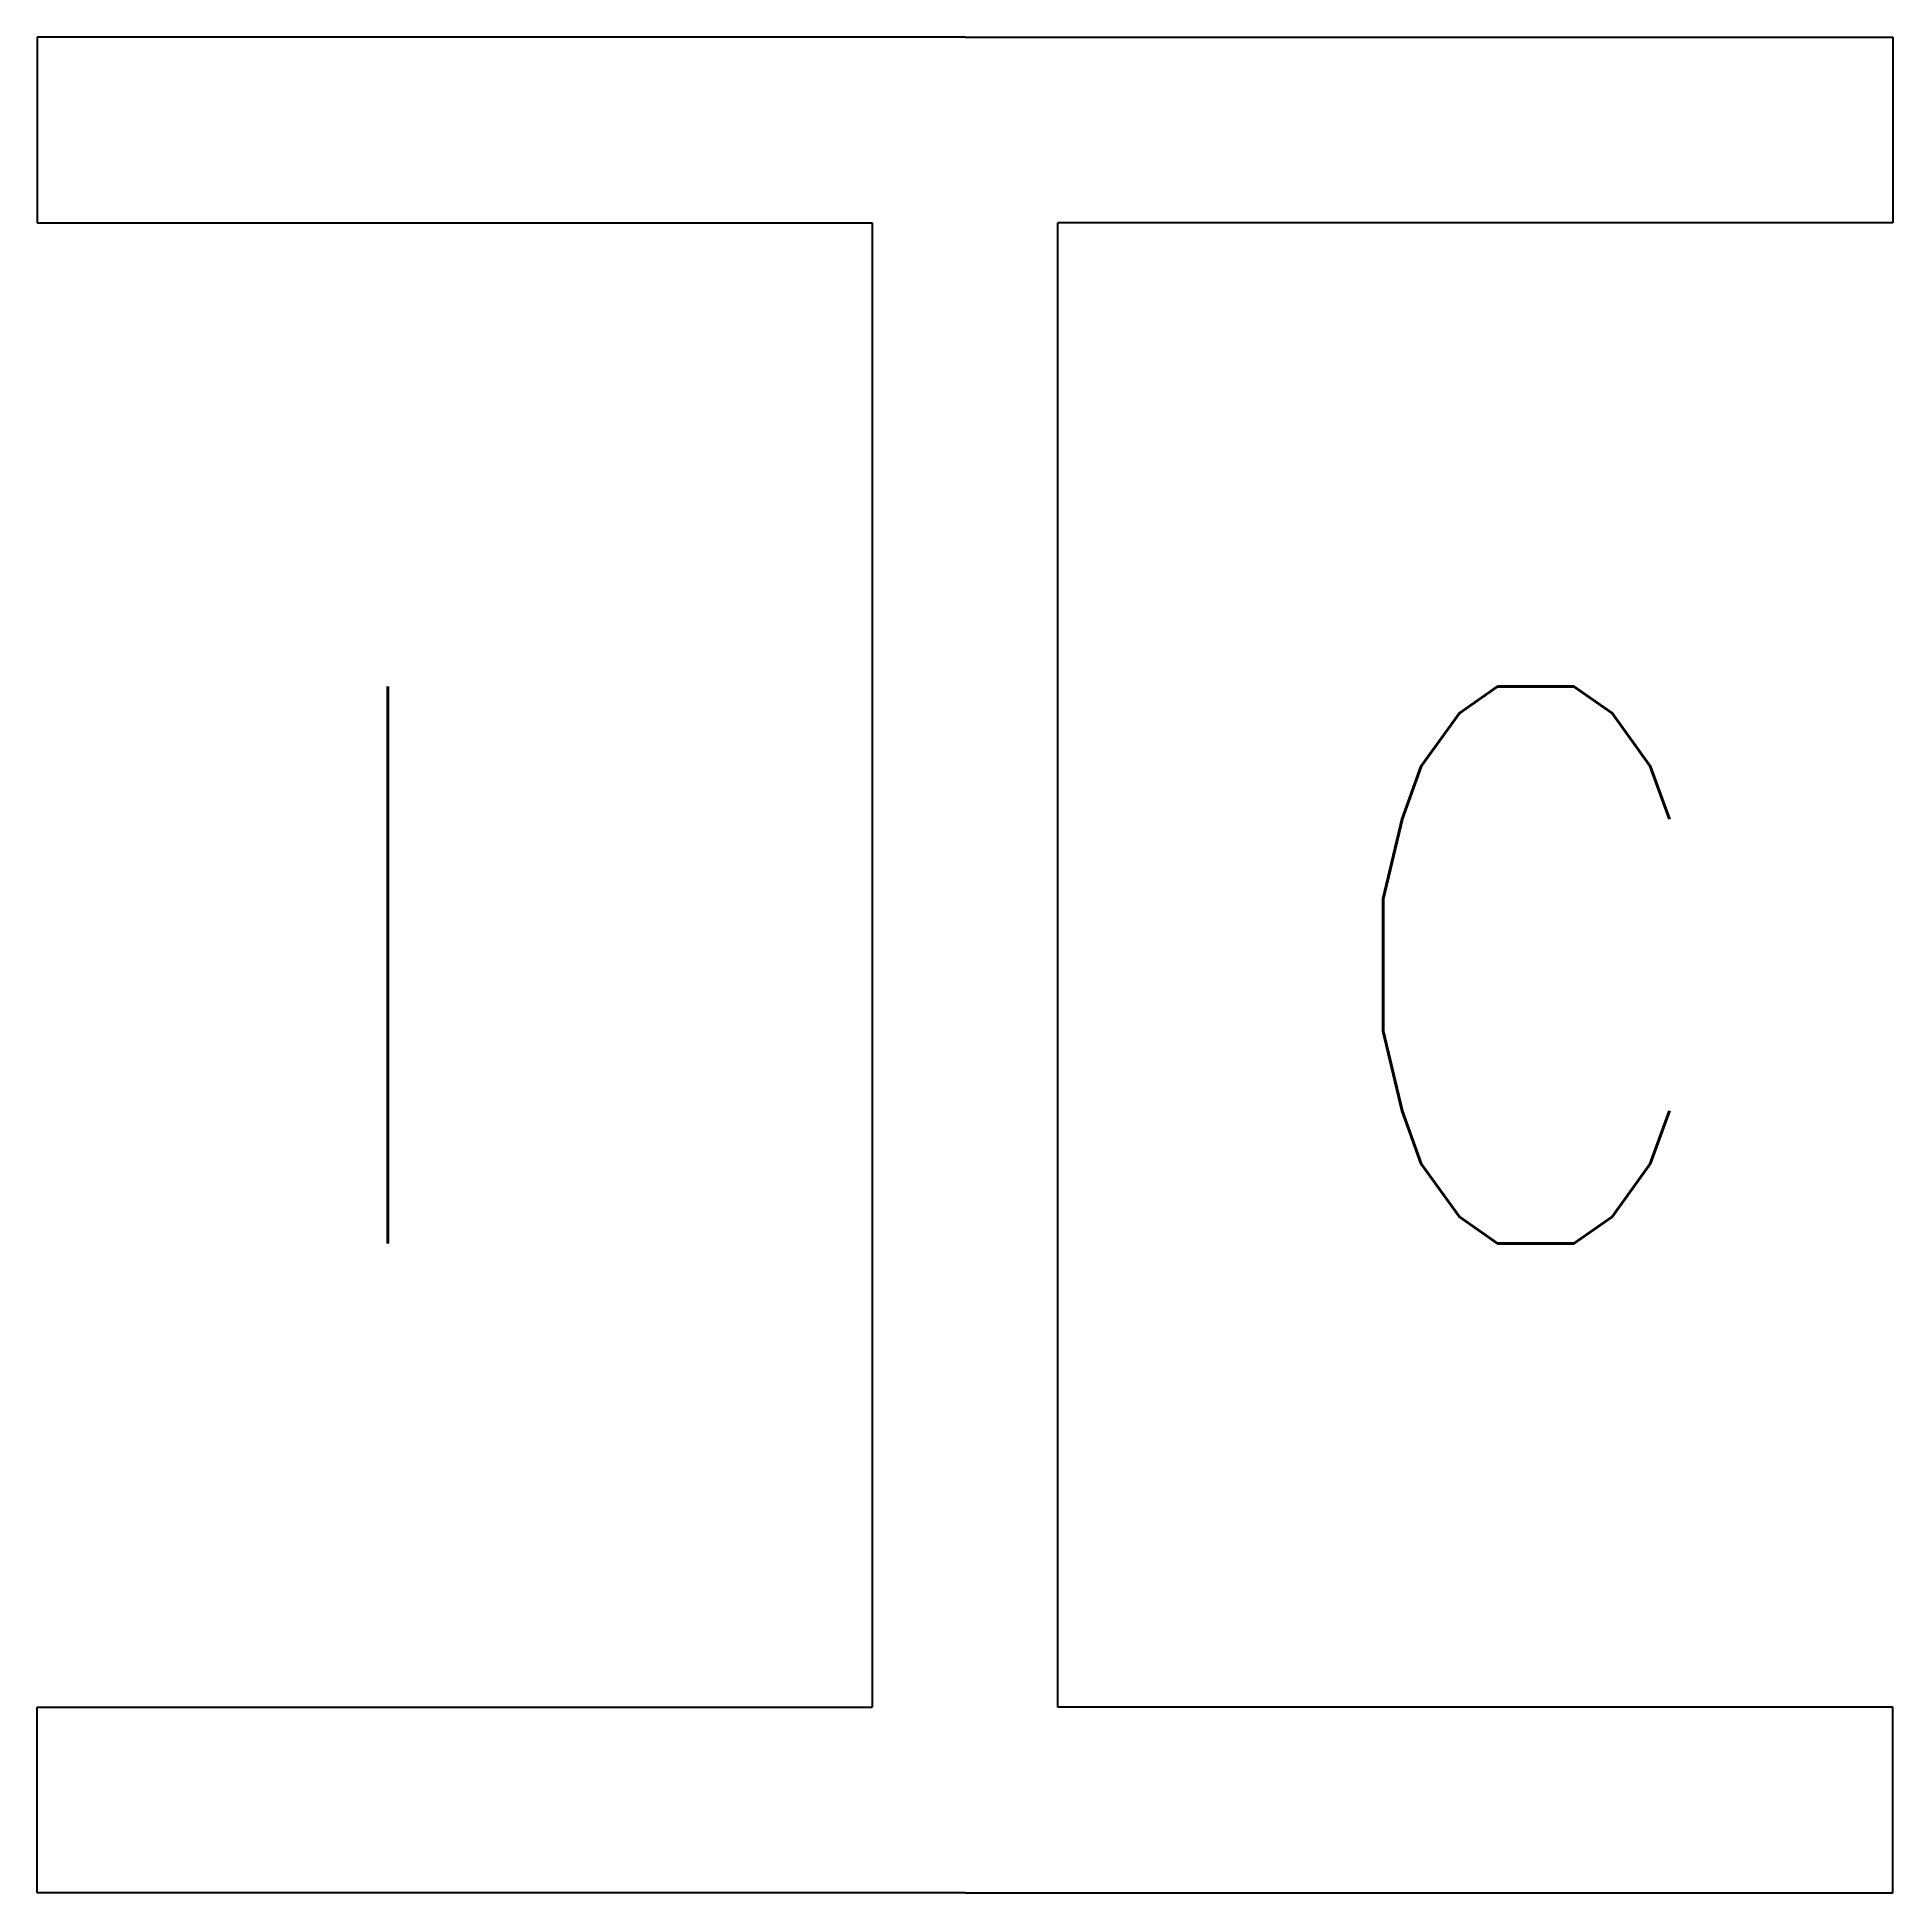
# Model space of a CAD drawing. Header units: feet. Extents: x -0.5 to 0.5, y -0.5 to 0.5.
import ezdxf
from ezdxf.enums import TextEntityAlignment as Align

# ---------------------------------------------------------------- set-up
doc = ezdxf.new("R2010")
doc.units = ezdxf.units.FT
doc.header["$MEASUREMENT"] = 0
doc.styles.add('SYM', font='SIMPLEX.SHX', dxfattribs={"width": 0.8})

msp = doc.modelspace()

# ---------------------------------------------------------------- linework, layer by layer
at = {"elevation": 1.01}
msp.add_lwpolyline([(0.4, 0.4), (0.4, 0.4)], dxfattribs=at)
msp.add_lwpolyline([(0.4, 0.4), (0.4, 0.4)], dxfattribs=at)
for points, invisible_edges in [([(0, 0.5, 1), (-0.5, 0.5, 1), (-0.5, 0.4, 1), (-0.05, 0.4, 1)], 8), ([(0, 0.5, 1), (-0.05, 0.4, 1), (-0.05, -0.4, 1), (0.05, 0.4, 1)], 13), ([(0, 0.5, 1), (0.5, 0.5, 1), (0.5, 0.4, 1), (0.05, 0.4, 1)], 8), ([(0, -0.5, 1), (0.05, -0.4, 1), (0.05, 0.4, 1), (-0.05, -0.4, 1)], 13), ([(0, -0.5, 1), (-0.5, -0.5, 1), (-0.5, -0.4, 1), (-0.05, -0.4, 1)], 8), ([(0, -0.5, 1), (0.5, -0.5, 1), (0.5, -0.4, 1), (0.05, -0.4, 1)], 8)]:
    msp.add_3dface(points, dxfattribs=dict(invisible_edges=invisible_edges))
at = {"layer": 'Defpoints'}
msp.add_point((0, 0), dxfattribs=at)

# ---------------------------------------------------------------- texts
at = {"style": 'SYM', "width": 0.8}
for s, p in [('I', (-0.3111, 0, 1)), ('C', (0.3024, 0, 1))]:
    msp.add_text(s, height=0.3, dxfattribs=at).set_placement(p, align=Align.MIDDLE)

doc.saveas('drawing.dxf')
